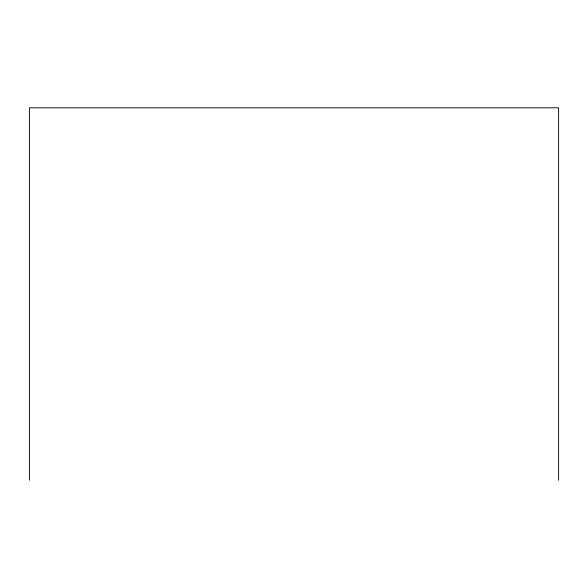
<?xml version="1.0" encoding="UTF-8"?>
<svg xmlns="http://www.w3.org/2000/svg" width="588" height="588" viewBox="0 0 588 588"><rect width="100%" height="100%" fill="white"/><g stroke="black" fill="none" stroke-linecap="round" stroke-linejoin="round"><path stroke-width="0.88" d="M558.6 480.19L558.6 107.81L29.4 107.81L29.4 480.19"/></g></svg>
